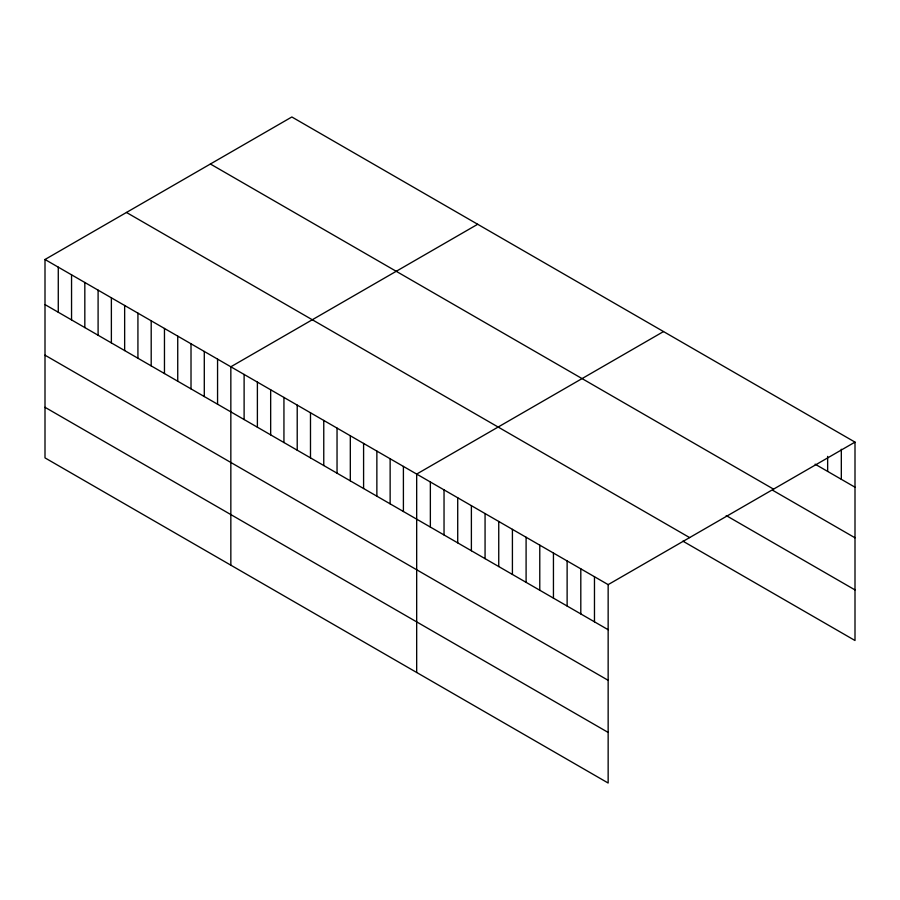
<?xml version="1.0" encoding="UTF-8"?>
<svg xmlns="http://www.w3.org/2000/svg" width="900" height="900" viewBox="0 0 900 900"><rect width="100%" height="100%" fill="white"/><g stroke="black" fill="none" stroke-linecap="round" stroke-linejoin="round"><path stroke-width="1.35" d="M45 259.493L608.153 584.629L608.153 783.023L45 457.886L45 259.493L291.848 116.978L855 442.114L855 640.508L682.898 541.148M477.686 224.269L230.839 366.784L230.839 565.189M663.525 331.56L416.678 474.075L416.678 672.48M608.153 584.629L855 442.114M815.107 464.175L855 487.204M210.386 164.002L773.539 489.139M772.942 490.421L855 537.795M726.21 515.565L855 589.916M126.461 212.456L689.614 537.592M45 304.582L608.153 629.719M45 355.174L608.153 680.31M45 407.295L608.153 732.431M841.32 449.246L841.32 479.306M827.651 456.379L827.651 471.409M594.472 576.731L594.472 621.821M580.804 568.834L580.804 613.924M567.124 560.936L567.124 606.038M553.444 553.039L553.444 598.14M539.775 545.141L539.775 590.242M526.095 537.244L526.095 582.345M512.415 529.358L512.415 574.447M498.746 521.46L498.746 566.55M485.066 513.562L485.066 558.653M471.386 505.665L471.386 550.755M457.718 497.767L457.718 542.858M444.037 489.87L444.037 534.971M430.358 481.973L430.358 527.074M403.402 466.414L403.402 511.515M390.139 458.752L390.139 503.843M376.864 451.091L376.864 496.181M363.589 443.419L363.589 488.52M350.314 435.757L350.314 480.859M337.039 428.096L337.039 473.186M323.764 420.435L323.764 465.525M310.489 412.774L310.489 457.864M297.214 405.101L297.214 450.202M283.939 397.44L283.939 442.541M270.664 389.779L270.664 434.869M257.389 382.118L257.389 427.207M244.114 374.445L244.114 419.546M217.564 359.123L217.564 404.213M204.289 351.461L204.289 396.551M191.014 343.789L191.014 388.89M177.739 336.127L177.739 381.229M164.464 328.466L164.464 373.556M151.2 320.805L151.2 365.895M137.925 313.132L137.925 358.234M124.65 305.471L124.65 350.572M111.375 297.81L111.375 342.9M98.1 290.149L98.1 335.239M84.825 282.488L84.825 327.577M71.55 274.815L71.55 319.916M58.275 267.154L58.275 312.255"/></g></svg>
